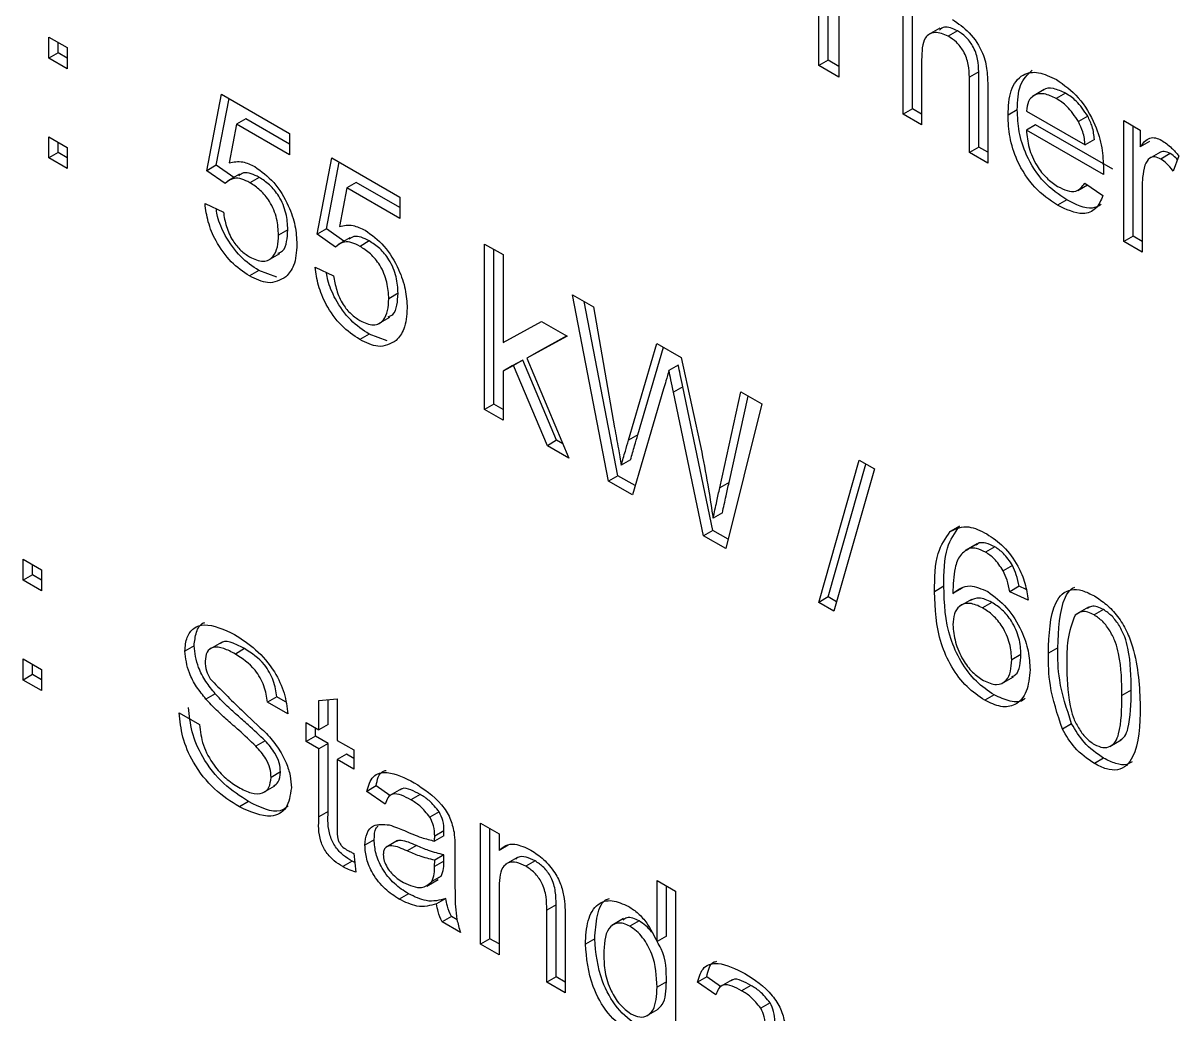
# Model space of a CAD drawing. Extents: x 150 to 4150, y 50 to 2920.
# Drawn here: x 3866.17 to 3901.32, y 2082.16 to 2112.3 of the extents above; entities that cross this region are included whole.
import ezdxf

# ---------------------------------------------------------------- set-up
doc = ezdxf.new("R2010")
doc.units = 0
doc.header["$LTSCALE"] = 10
doc.linetypes.add('SLD-KATı', pattern=[0])
doc.layers.get('0').update_dxf_attribs({"linetype": 'CONTINUOUS'})

msp = doc.modelspace()

# ---------------------------------------------------------------- linework, layer by layer
at = {"color": 7, "linetype": 'SLD-KATı'}
for p, q in [((3890.651, 2111.171), (3890.651, 2115.624)), ((3890.368, 2111.008), (3890.368, 2115.46)), ((3890.983, 2115.105), (3890.983, 2110.653)), ((3892.939, 2109.524), (3892.939, 2114.557)), ((3893.222, 2109.687), (3893.222, 2114.394)), ((3894.05, 2112.145), (3893.697, 2111.941)), ((3894.589, 2112.06), (3894.306, 2111.897)), ((3866.955, 2111.871), (3867.514, 2111.549)), ((3866.955, 2111.226), (3866.955, 2111.871)), ((3867.238, 2111.389), (3867.238, 2111.708)), ((3867.238, 2111.389), (3866.955, 2111.226)), ((3867.514, 2111.23), (3867.238, 2111.389)), ((3867.514, 2111.549), (3867.514, 2110.904)), ((3867.514, 2110.904), (3866.955, 2111.226)), ((3890.651, 2111.171), (3890.368, 2111.008)), ((3890.983, 2110.653), (3890.368, 2111.008)), ((3890.983, 2110.98), (3890.651, 2111.171)), ((3893.498, 2111.175), (3893.498, 2109.201)), ((3895.233, 2110.812), (3894.95, 2110.648)), ((3894.95, 2108.363), (3894.95, 2110.648)), ((3895.233, 2108.526), (3895.233, 2110.812)), ((3895.509, 2110.359), (3895.509, 2108.04)), ((3871.761, 2107.807), (3872.208, 2110.13)), ((3872.043, 2107.97), (3872.434, 2109.999)), ((3872.208, 2110.13), (3874.275, 2108.936)), ((3897.227, 2110.272), (3896.873, 2110.068)), ((3897.876, 2110.162), (3897.593, 2109.999)), ((3893.222, 2109.687), (3892.939, 2109.524)), ((3893.498, 2109.528), (3893.222, 2109.687)), ((3896.407, 2109.656), (3896.124, 2109.493)), ((3896.683, 2109.621), (3898.471, 2108.589)), ((3872.947, 2109.384), (3872.664, 2109.221)), ((3874.275, 2108.617), (3872.947, 2109.384)), ((3893.498, 2109.201), (3892.939, 2109.524)), ((3898.548, 2109.465), (3898.266, 2109.302)), ((3899.644, 2109.331), (3900.147, 2109.041)), ((3899.644, 2105.653), (3899.644, 2109.331)), ((3872.664, 2109.221), (3872.442, 2108.045)), ((3874.275, 2108.291), (3872.664, 2109.221)), ((3874.275, 2108.936), (3874.275, 2108.291)), ((3896.965, 2109.204), (3896.683, 2109.04)), ((3899.027, 2107.687), (3896.683, 2109.04)), ((3899.31, 2107.85), (3896.965, 2109.204)), ((3899.927, 2105.816), (3899.927, 2109.168)), ((3900.147, 2109.041), (3900.147, 2108.528)), ((3866.955, 2108.839), (3867.514, 2108.516)), ((3866.955, 2108.193), (3866.955, 2108.839)), ((3867.238, 2108.357), (3867.238, 2108.675)), ((3898.754, 2108.752), (3898.471, 2108.589)), ((3900.43, 2108.691), (3900.147, 2108.528)), ((3867.238, 2108.357), (3866.955, 2108.193)), ((3867.514, 2107.871), (3866.955, 2108.193)), ((3867.514, 2108.197), (3867.238, 2108.357)), ((3867.514, 2108.516), (3867.514, 2107.871)), ((3875.113, 2105.871), (3875.56, 2108.194)), ((3875.56, 2108.194), (3877.628, 2107.001)), ((3895.233, 2108.526), (3894.95, 2108.363)), ((3895.509, 2108.04), (3894.95, 2108.363)), ((3895.509, 2108.367), (3895.233, 2108.526)), ((3900.76, 2108.374), (3900.407, 2108.17)), ((3901.059, 2108.325), (3900.776, 2108.162)), ((3901.321, 2108.255), (3901.146, 2107.797)), ((3872.043, 2107.97), (3871.761, 2107.807)), ((3872.576, 2107.601), (3872.043, 2107.97)), ((3875.396, 2106.034), (3875.787, 2108.064)), ((3872.319, 2107.42), (3871.761, 2107.807)), ((3872.751, 2107.701), (3872.397, 2107.497)), ((3873.348, 2107.604), (3873.065, 2107.441)), ((3876.017, 2107.285), (3875.795, 2106.11)), ((3876.3, 2107.449), (3876.017, 2107.285)), ((3877.628, 2106.355), (3876.017, 2107.285)), ((3877.628, 2106.682), (3876.3, 2107.449)), ((3898.243, 2107.202), (3898.544, 2107.376)), ((3898.465, 2107.431), (3899.012, 2107.05)), ((3900.203, 2107.284), (3900.203, 2105.33)), ((3871.705, 2106.806), (3872.263, 2106.548)), ((3877.628, 2107.001), (3877.628, 2106.355)), ((3897.908, 2106.917), (3897.626, 2106.754)), ((3874.223, 2106.012), (3873.94, 2105.849)), ((3875.396, 2106.034), (3875.113, 2105.871)), ((3875.672, 2105.484), (3875.113, 2105.871)), ((3875.929, 2105.665), (3875.396, 2106.034)), ((3876.104, 2105.766), (3875.75, 2105.562)), ((3899.927, 2105.816), (3899.644, 2105.653)), ((3900.203, 2105.657), (3899.927, 2105.816)), ((3876.701, 2105.669), (3876.418, 2105.505)), ((3880.208, 2105.576), (3880.767, 2105.253)), ((3880.208, 2100.543), (3880.208, 2105.576)), ((3880.491, 2100.706), (3880.491, 2105.412)), ((3900.203, 2105.33), (3899.644, 2105.653)), ((3873.623, 2105.08), (3873.976, 2105.284)), ((3880.767, 2105.253), (3880.767, 2102.583)), ((3873.342, 2104.768), (3873.059, 2104.605)), ((3873.89, 2104.565), (3873.342, 2104.768)), ((3875.057, 2104.871), (3875.616, 2104.613)), ((3877.575, 2104.077), (3877.293, 2103.913)), ((3882.88, 2104.033), (3883.515, 2103.666)), ((3883.978, 2098.366), (3882.88, 2104.033)), ((3884.261, 2098.529), (3883.235, 2103.828)), ((3883.515, 2103.666), (3884.162, 2099.983)), ((3876.975, 2103.144), (3877.329, 2103.348)), ((3880.767, 2102.583), (3881.935, 2103.224)), ((3881.935, 2103.224), (3882.713, 2102.775)), ((3876.694, 2102.833), (3876.412, 2102.67)), ((3877.243, 2102.629), (3876.694, 2102.833)), ((3882.713, 2102.775), (3881.49, 2102.105)), ((3882.705, 2102.779), (3881.772, 2102.269)), ((3881.772, 2102.269), (3881.49, 2102.105)), ((3884.586, 2099.613), (3885.447, 2102.551)), ((3884.869, 2099.777), (3885.648, 2102.435)), ((3885.447, 2102.551), (3886.186, 2102.125)), ((3881.087, 2101.885), (3880.767, 2101.709)), ((3881.05, 2101.872), (3880.767, 2101.709)), ((3881.37, 2102.048), (3881.05, 2101.872)), ((3881.37, 2102.048), (3881.087, 2101.885)), ((3882.116, 2099.441), (3881.087, 2101.885)), ((3882.398, 2099.605), (3881.37, 2102.048)), ((3881.49, 2102.105), (3882.769, 2099.064)), ((3886.097, 2101.895), (3885.814, 2101.731)), ((3886.186, 2102.125), (3886.809, 2099.244)), ((3880.767, 2101.709), (3880.767, 2100.22)), ((3885.649, 2101.167), (3884.705, 2097.946)), ((3886.234, 2101.237), (3885.951, 2101.073)), ((3887.145, 2096.865), (3886.234, 2101.237)), ((3886.862, 2096.701), (3885.951, 2101.073)), ((3887.358, 2098.157), (3888.001, 2101.077)), ((3887.641, 2098.321), (3888.22, 2100.95)), ((3888.001, 2101.077), (3888.636, 2100.71)), ((3880.491, 2100.706), (3880.208, 2100.543)), ((3880.767, 2100.22), (3880.208, 2100.543)), ((3880.767, 2100.547), (3880.491, 2100.706)), ((3888.636, 2100.71), (3887.538, 2096.311)), ((3884.869, 2099.777), (3884.586, 2099.613)), ((3882.398, 2099.605), (3882.116, 2099.441)), ((3882.769, 2099.064), (3882.116, 2099.441)), ((3882.587, 2099.496), (3882.398, 2099.605)), ((3884.644, 2099.012), (3884.361, 2098.849)), ((3890.368, 2094.677), (3891.598, 2099.001)), ((3890.651, 2094.84), (3891.801, 2098.883)), ((3892.06, 2098.734), (3890.83, 2094.41)), ((3891.598, 2099.001), (3892.06, 2098.734)), ((3884.261, 2098.529), (3883.978, 2098.366)), ((3884.705, 2097.946), (3883.978, 2098.366)), ((3884.787, 2098.226), (3884.261, 2098.529)), ((3887.641, 2098.321), (3887.358, 2098.157)), ((3887.438, 2097.399), (3887.155, 2097.236)), ((3894.647, 2096.995), (3894.364, 2096.832)), ((3887.145, 2096.865), (3886.862, 2096.701)), ((3887.538, 2096.311), (3886.862, 2096.701)), ((3887.609, 2096.597), (3887.145, 2096.865)), ((3895.174, 2096.459), (3894.821, 2096.255)), ((3895.251, 2096.488), (3894.968, 2096.325)), ((3895.251, 2096.488), (3895.154, 2096.415)), ((3895.727, 2096.363), (3895.444, 2096.2)), ((3866.173, 2095.992), (3866.731, 2095.67)), ((3866.173, 2095.347), (3866.173, 2095.992)), ((3866.455, 2095.51), (3866.455, 2095.829)), ((3866.731, 2095.67), (3866.731, 2095.024)), ((3896.261, 2095.796), (3895.978, 2095.633)), ((3866.455, 2095.51), (3866.173, 2095.347)), ((3866.731, 2095.024), (3866.173, 2095.347)), ((3866.731, 2095.351), (3866.455, 2095.51)), ((3890.651, 2094.84), (3890.368, 2094.677)), ((3890.91, 2094.691), (3890.651, 2094.84)), ((3894.172, 2095.164), (3893.889, 2095.001)), ((3894.73, 2095.113), (3894.447, 2094.95)), ((3896.463, 2095.164), (3896.18, 2095)), ((3896.739, 2094.742), (3896.18, 2095)), ((3896.675, 2095.065), (3896.463, 2095.164)), ((3890.83, 2094.41), (3890.368, 2094.677)), ((3895.009, 2094.767), (3894.656, 2094.563)), ((3895.635, 2094.673), (3895.352, 2094.51)), ((3898.568, 2094.532), (3898.215, 2094.328)), ((3899.027, 2094.458), (3898.744, 2094.294)), ((3872.205, 2093.455), (3871.851, 2093.251)), ((3871.373, 2093.358), (3871.09, 2093.195)), ((3872.91, 2093.268), (3872.628, 2093.105)), ((3896.518, 2093.091), (3896.236, 2092.927)), ((3897.636, 2093.29), (3897.353, 2093.127)), ((3866.173, 2092.959), (3866.731, 2092.637)), ((3866.173, 2092.314), (3866.173, 2092.959)), ((3866.455, 2092.477), (3866.455, 2092.796)), ((3866.455, 2092.477), (3866.173, 2092.314)), ((3866.731, 2092.318), (3866.455, 2092.477)), ((3866.731, 2092.637), (3866.731, 2091.992)), ((3895.934, 2092.209), (3896.287, 2092.413)), ((3866.731, 2091.992), (3866.173, 2092.314)), ((3872.016, 2091.899), (3871.733, 2091.735)), ((3873.887, 2091.801), (3873.605, 2091.637)), ((3874.156, 2091.646), (3873.887, 2091.801)), ((3875.169, 2091.694), (3875.728, 2091.738)), ((3875.169, 2090.799), (3875.169, 2091.694)), ((3875.452, 2090.962), (3875.452, 2091.716)), ((3875.728, 2091.738), (3875.728, 2090.476)), ((3895.699, 2091.861), (3895.417, 2091.698)), ((3899.871, 2092.002), (3899.588, 2091.839)), ((3870.922, 2091.314), (3871.537, 2090.96)), ((3874.219, 2091.282), (3873.605, 2091.637)), ((3874.778, 2091.024), (3875.169, 2090.799)), ((3874.778, 2090.444), (3874.778, 2091.024)), ((3875.452, 2090.962), (3875.169, 2090.799)), ((3898.06, 2090.984), (3897.777, 2090.821)), ((3875.061, 2090.607), (3874.778, 2090.444)), ((3875.061, 2090.607), (3875.061, 2090.861)), ((3875.452, 2090.381), (3875.061, 2090.607)), ((3873.535, 2090.465), (3873.252, 2090.301)), ((3875.169, 2090.218), (3874.778, 2090.444)), ((3875.452, 2090.381), (3875.169, 2090.218)), ((3875.452, 2088.317), (3875.452, 2090.381)), ((3875.728, 2090.476), (3876.231, 2090.186)), ((3899.217, 2090.293), (3899.57, 2090.497)), ((3875.169, 2088.154), (3875.169, 2090.218)), ((3876.011, 2090.059), (3875.728, 2089.895)), ((3876.231, 2089.932), (3876.011, 2090.059)), ((3876.231, 2090.186), (3876.231, 2089.605)), ((3899.033, 2089.937), (3898.75, 2089.774)), ((3875.728, 2089.895), (3875.728, 2087.808)), ((3876.231, 2089.605), (3875.728, 2089.895)), ((3873.999, 2089.517), (3873.716, 2089.354)), ((3873.477, 2088.889), (3873.831, 2089.093)), ((3876.905, 2089.091), (3876.622, 2088.927)), ((3877.181, 2088.54), (3876.622, 2088.927)), ((3877.325, 2088.8), (3876.905, 2089.091)), ((3877.678, 2089.004), (3877.324, 2088.8)), ((3873.031, 2088.617), (3872.748, 2088.454)), ((3878.248, 2088.832), (3877.965, 2088.668)), ((3875.452, 2088.317), (3875.169, 2088.154)), ((3878.828, 2088.302), (3878.545, 2088.139)), ((3880.087, 2087.96), (3880.645, 2087.637)), ((3880.087, 2084.282), (3880.087, 2087.96)), ((3880.369, 2084.445), (3880.369, 2087.797)), ((3876.849, 2087.452), (3876.566, 2087.289)), ((3878.97, 2087.576), (3878.687, 2087.413)), ((3878.972, 2087.725), (3878.69, 2087.561)), ((3880.645, 2087.637), (3880.645, 2087.124)), ((3877.554, 2087.428), (3877.2, 2087.224)), ((3878.132, 2087.279), (3877.849, 2087.115)), ((3879.304, 2087.118), (3879.304, 2086.33)), ((3880.928, 2087.287), (3880.645, 2087.124)), ((3876.176, 2086.801), (3875.893, 2086.638)), ((3876.258, 2086.76), (3876.176, 2086.801)), ((3876.231, 2087.04), (3876.287, 2086.466)), ((3878.687, 2086.644), (3878.69, 2086.831)), ((3878.97, 2086.808), (3878.687, 2086.644)), ((3878.972, 2086.994), (3878.69, 2086.831)), ((3878.97, 2086.808), (3878.972, 2086.994)), ((3881.183, 2086.906), (3880.829, 2086.702)), ((3881.743, 2086.814), (3881.46, 2086.651)), ((3878.445, 2086.045), (3878.799, 2086.249)), ((3878.887, 2086.345), (3878.604, 2086.182)), ((3878.743, 2086.265), (3878.887, 2086.345)), ((3885.451, 2086.218), (3886.01, 2085.896)), ((3885.451, 2084.359), (3885.451, 2086.218)), ((3885.734, 2084.522), (3885.734, 2086.055)), ((3877.891, 2085.811), (3877.609, 2085.648)), ((3880.645, 2085.931), (3880.645, 2083.959)), ((3886.01, 2085.896), (3886.01, 2080.862)), ((3879.028, 2085.671), (3878.745, 2085.508)), ((3882.381, 2085.48), (3882.098, 2085.316)), ((3882.381, 2083.284), (3882.381, 2085.48)), ((3879.196, 2085.123), (3878.913, 2084.959)), ((3879.37, 2085.022), (3879.196, 2085.123)), ((3882.098, 2083.121), (3882.098, 2085.316)), ((3882.657, 2085.048), (3882.657, 2082.798)), ((3884.435, 2085.056), (3884.081, 2084.851)), ((3884.91, 2084.986), (3884.627, 2084.823)), ((3879.472, 2084.637), (3878.913, 2084.959)), ((3880.369, 2084.445), (3880.087, 2084.282)), ((3880.645, 2083.959), (3880.087, 2084.282)), ((3880.645, 2084.286), (3880.369, 2084.445)), ((3883.554, 2084.442), (3883.272, 2084.279)), ((3885.734, 2084.522), (3885.451, 2084.359)), ((3882.381, 2083.284), (3882.098, 2083.121)), ((3882.657, 2083.124), (3882.381, 2083.284)), ((3886.963, 2083.284), (3886.68, 2083.121)), ((3887.383, 2082.993), (3886.963, 2083.284)), ((3882.657, 2082.798), (3882.098, 2083.121)), ((3885.734, 2083.137), (3885.451, 2082.974)), ((3887.239, 2082.734), (3886.68, 2083.121)), ((3887.736, 2083.197), (3887.382, 2082.993)), ((3888.306, 2083.025), (3888.023, 2082.862)), ((3885.135, 2082.098), (3885.488, 2082.302)), ((3888.887, 2082.495), (3888.604, 2082.332))]:
    msp.add_line(p, q, dxfattribs=at)
for points, knots in [([(3894.432, 2112.405), (3894.608, 2112.285), (3894.96, 2112.048), (3895.374, 2111.43), (3895.499, 2110.842), (3895.506, 2110.52), (3895.509, 2110.359)], [0, 0, 0, 0, 0.280318, 0.55834, 0.778554, 1, 1, 1, 1]), ([(3894.589, 2112.06), (3894.444, 2112.127), (3894.224, 2112.23), (3894.084, 2112.123), (3894.037, 2112.086)], [0, 0, 0, 0, 0.658171, 1, 1, 1, 1]), ([(3895.233, 2110.812), (3895.229, 2110.937), (3895.221, 2111.186), (3895.085, 2111.587), (3894.84, 2111.896), (3894.673, 2112.005), (3894.589, 2112.06)], [0, 0, 0, 0, 0.281222, 0.559777, 0.779378, 1, 1, 1, 1]), ([(3894.306, 2111.897), (3894.167, 2111.954), (3893.891, 2112.067), (3893.513, 2111.849), (3893.503, 2111.431), (3893.498, 2111.175)], [0, 0, 0, 0, 0.280205, 0.55932, 1, 1, 1, 1]), ([(3894.95, 2110.648), (3894.946, 2110.774), (3894.938, 2111.023), (3894.802, 2111.424), (3894.557, 2111.733), (3894.39, 2111.842), (3894.306, 2111.897)], [0, 0, 0, 0, 0.281222, 0.559777, 0.779378, 1, 1, 1, 1]), ([(3896.124, 2109.493), (3896.138, 2109.758), (3896.165, 2110.286), (3896.518, 2110.754), (3897.04, 2110.845), (3897.41, 2110.667), (3897.596, 2110.578)], [0, 0, 0, 0, 0.280748, 0.559775, 0.779666, 1, 1, 1, 1]), ([(3896.407, 2109.656), (3896.417, 2109.928), (3896.436, 2110.459), (3896.718, 2110.728), (3896.856, 2110.86)], [0, 0, 0, 0, 0.511608, 1, 1, 1, 1]), ([(3897.876, 2110.162), (3897.754, 2110.218), (3897.51, 2110.331), (3897.266, 2110.331), (3897.194, 2110.252), (3897.193, 2110.25)], [0, 0, 0, 0, 0.49506, 0.988967, 1, 1, 1, 1]), ([(3897.596, 2110.578), (3897.827, 2110.414), (3898.289, 2110.085), (3898.781, 2109.262), (3899.002, 2108.493), (3899.02, 2108.065), (3899.03, 2107.851)], [0, 0, 0, 0, 0.279366, 0.558398, 0.778885, 1, 1, 1, 1]), ([(3897.593, 2109.999), (3897.469, 2110.059), (3897.219, 2110.179), (3896.919, 2110.128), (3896.728, 2109.932), (3896.698, 2109.725), (3896.683, 2109.621)], [0, 0, 0, 0, 0.28019, 0.559728, 0.779642, 1, 1, 1, 1]), ([(3898.266, 2109.302), (3898.155, 2109.468), (3897.956, 2109.764), (3897.704, 2109.927), (3897.593, 2109.999)], [0, 0, 0, 0, 0.558512, 1, 1, 1, 1]), ([(3898.548, 2109.465), (3898.437, 2109.631), (3898.238, 2109.928), (3897.987, 2110.09), (3897.876, 2110.162)], [0, 0, 0, 0, 0.558512, 1, 1, 1, 1]), ([(3897.908, 2106.917), (3897.673, 2107.078), (3897.203, 2107.398), (3896.677, 2108.215), (3896.436, 2109.003), (3896.416, 2109.438), (3896.407, 2109.656)], [0, 0, 0, 0, 0.2799521, 0.5586609, 0.7789943, 1, 1, 1, 1]), ([(3897.626, 2106.754), (3897.39, 2106.914), (3896.92, 2107.235), (3896.394, 2108.052), (3896.153, 2108.839), (3896.133, 2109.275), (3896.124, 2109.493)], [0, 0, 0, 0, 0.2799521, 0.5586609, 0.7789943, 1, 1, 1, 1]), ([(3898.471, 2108.589), (3898.456, 2108.72), (3898.43, 2108.954), (3898.316, 2109.196), (3898.266, 2109.302)], [0, 0, 0, 0, 0.560674, 1, 1, 1, 1]), ([(3898.754, 2108.752), (3898.739, 2108.883), (3898.713, 2109.117), (3898.599, 2109.359), (3898.548, 2109.465)], [0, 0, 0, 0, 0.560674, 1, 1, 1, 1]), ([(3896.683, 2109.04), (3896.7, 2108.864), (3896.734, 2108.511), (3896.968, 2107.978), (3897.293, 2107.56), (3897.52, 2107.406), (3897.634, 2107.33)], [0, 0, 0, 0, 0.280633, 0.559687, 0.779661, 1, 1, 1, 1]), ([(3900.147, 2108.528), (3900.231, 2108.643), (3900.347, 2108.805), (3900.607, 2108.82), (3900.734, 2108.76), (3900.798, 2108.73)], [0, 0, 0, 0, 0.559599, 0.779772, 1, 1, 1, 1]), ([(3900.798, 2108.73), (3900.901, 2108.659), (3901.085, 2108.532), (3901.248, 2108.34), (3901.321, 2108.255)], [0, 0, 0, 0, 0.559546, 1, 1, 1, 1]), ([(3900.776, 2108.162), (3900.712, 2108.189), (3900.585, 2108.245), (3900.394, 2108.194), (3900.329, 2108.056), (3900.289, 2107.972)], [0, 0, 0, 0, 0.280305, 0.560911, 1, 1, 1, 1]), ([(3901.059, 2108.325), (3900.994, 2108.354), (3900.868, 2108.411), (3900.773, 2108.371), (3900.726, 2108.352)], [0, 0, 0, 0, 0.512887, 1, 1, 1, 1]), ([(3901.277, 2108.14), (3901.262, 2108.158), (3901.196, 2108.239), (3901.118, 2108.287), (3901.059, 2108.325)], [0, 0, 0, 0, 0.225638, 1, 1, 1, 1]), ([(3872.442, 2108.045), (3872.575, 2108.074), (3872.811, 2108.124), (3873.095, 2107.991), (3873.219, 2107.932)], [0, 0, 0, 0, 0.559939, 1, 1, 1, 1]), ([(3873.219, 2107.932), (3873.419, 2107.787), (3873.818, 2107.497), (3874.24, 2106.793), (3874.468, 2106.125), (3874.488, 2105.751), (3874.499, 2105.565)], [0, 0, 0, 0, 0.2791704, 0.5587975, 0.7791691, 1, 1, 1, 1]), ([(3899.03, 2107.851), (3899.029, 2107.82), (3899.029, 2107.766), (3899.027, 2107.711), (3899.027, 2107.687)], [0, 0, 0, 0, 0.559999, 1, 1, 1, 1]), ([(3900.289, 2107.972), (3900.261, 2107.852), (3900.21, 2107.639), (3900.205, 2107.393), (3900.203, 2107.284)], [0, 0, 0, 0, 0.559888, 1, 1, 1, 1]), ([(3901.146, 2107.797), (3901.082, 2107.88), (3900.968, 2108.03), (3900.835, 2108.121), (3900.776, 2108.162)], [0, 0, 0, 0, 0.560116, 1, 1, 1, 1]), ([(3873.065, 2107.441), (3872.983, 2107.484), (3872.818, 2107.569), (3872.539, 2107.598), (3872.403, 2107.487), (3872.319, 2107.42)], [0, 0, 0, 0, 0.280925, 0.561161, 1, 1, 1, 1]), ([(3873.348, 2107.604), (3873.266, 2107.646), (3873.102, 2107.73), (3872.876, 2107.763), (3872.776, 2107.689), (3872.73, 2107.655)], [0, 0, 0, 0, 0.353598, 0.706329, 1, 1, 1, 1]), ([(3874.223, 2106.012), (3874.214, 2106.175), (3874.196, 2106.5), (3873.99, 2107.014), (3873.67, 2107.396), (3873.455, 2107.535), (3873.348, 2107.604)], [0, 0, 0, 0, 0.2806528, 0.559595, 0.7792903, 1, 1, 1, 1]), ([(3873.94, 2105.849), (3873.931, 2106.012), (3873.913, 2106.337), (3873.707, 2106.851), (3873.387, 2107.233), (3873.173, 2107.371), (3873.065, 2107.441)], [0, 0, 0, 0, 0.2806528, 0.559595, 0.7792903, 1, 1, 1, 1]), ([(3897.634, 2107.33), (3897.731, 2107.28), (3897.923, 2107.182), (3898.252, 2107.151), (3898.384, 2107.325), (3898.465, 2107.431)], [0, 0, 0, 0, 0.281282, 0.561906, 1, 1, 1, 1]), ([(3873.059, 2104.605), (3872.868, 2104.733), (3872.487, 2104.989), (3872.041, 2105.616), (3871.776, 2106.253), (3871.728, 2106.622), (3871.705, 2106.806)], [0, 0, 0, 0, 0.28007, 0.559249, 0.779432, 1, 1, 1, 1]), ([(3899.012, 2107.05), (3898.949, 2106.903), (3898.824, 2106.61), (3898.336, 2106.422), (3897.895, 2106.628), (3897.626, 2106.754)], [0, 0, 0, 0, 0.280613, 0.560833, 1, 1, 1, 1]), ([(3898.958, 2106.776), (3898.87, 2106.728), (3898.589, 2106.574), (3898.186, 2106.777), (3897.908, 2106.917)], [0, 0, 0, 0, 0.312068, 1, 1, 1, 1]), ([(3873.342, 2104.768), (3873.151, 2104.897), (3872.769, 2105.153), (3872.328, 2105.779), (3872.098, 2106.298), (3872.06, 2106.554), (3872.049, 2106.625)], [0, 0, 0, 0, 0.324154, 0.647277, 0.902119, 1, 1, 1, 1]), ([(3872.263, 2106.548), (3872.287, 2106.404), (3872.333, 2106.115), (3872.521, 2105.689), (3872.789, 2105.363), (3872.971, 2105.244), (3873.062, 2105.184)], [0, 0, 0, 0, 0.2807138, 0.5599263, 0.7796221, 1, 1, 1, 1]), ([(3875.795, 2106.11), (3875.927, 2106.138), (3876.164, 2106.189), (3876.447, 2106.056), (3876.572, 2105.997)], [0, 0, 0, 0, 0.5599388, 1, 1, 1, 1]), ([(3873.062, 2105.184), (3873.205, 2105.118), (3873.491, 2104.988), (3873.786, 2105.159), (3873.922, 2105.474), (3873.934, 2105.724), (3873.94, 2105.849)], [0, 0, 0, 0, 0.279539, 0.558252, 0.778884, 1, 1, 1, 1]), ([(3873.921, 2105.298), (3873.972, 2105.317), (3874.109, 2105.366), (3874.201, 2105.644), (3874.215, 2105.889), (3874.223, 2106.012)], [0, 0, 0, 0, 0.223946, 0.611549, 1, 1, 1, 1]), ([(3876.701, 2105.669), (3876.619, 2105.711), (3876.455, 2105.795), (3876.228, 2105.828), (3876.129, 2105.753), (3876.083, 2105.719)], [0, 0, 0, 0, 0.3535981, 0.7063287, 1, 1, 1, 1]), ([(3876.572, 2105.997), (3876.772, 2105.852), (3877.171, 2105.561), (3877.593, 2104.857), (3877.821, 2104.189), (3877.841, 2103.816), (3877.851, 2103.629)], [0, 0, 0, 0, 0.2791704, 0.5587975, 0.7791691, 1, 1, 1, 1]), ([(3874.499, 2105.565), (3874.483, 2105.334), (3874.456, 2104.923), (3874.254, 2104.683), (3874.165, 2104.577)], [0, 0, 0, 0, 0.559726, 1, 1, 1, 1]), ([(3876.418, 2105.505), (3876.335, 2105.548), (3876.171, 2105.633), (3875.892, 2105.662), (3875.755, 2105.552), (3875.672, 2105.484)], [0, 0, 0, 0, 0.280925, 0.561161, 1, 1, 1, 1]), ([(3877.293, 2103.913), (3877.284, 2104.076), (3877.266, 2104.402), (3877.06, 2104.915), (3876.74, 2105.297), (3876.525, 2105.436), (3876.418, 2105.505)], [0, 0, 0, 0, 0.280653, 0.559595, 0.77929, 1, 1, 1, 1]), ([(3877.575, 2104.077), (3877.567, 2104.24), (3877.549, 2104.565), (3877.342, 2105.079), (3877.023, 2105.46), (3876.808, 2105.599), (3876.701, 2105.669)], [0, 0, 0, 0, 0.280653, 0.559595, 0.77929, 1, 1, 1, 1]), ([(3876.412, 2102.67), (3876.221, 2102.798), (3875.84, 2103.054), (3875.393, 2103.681), (3875.129, 2104.318), (3875.081, 2104.687), (3875.057, 2104.871)], [0, 0, 0, 0, 0.28007, 0.559249, 0.779432, 1, 1, 1, 1]), ([(3876.694, 2102.833), (3876.503, 2102.961), (3876.122, 2103.217), (3875.681, 2103.843), (3875.451, 2104.363), (3875.413, 2104.619), (3875.402, 2104.69)], [0, 0, 0, 0, 0.324154, 0.647277, 0.902119, 1, 1, 1, 1]), ([(3874.165, 2104.577), (3873.992, 2104.478), (3873.682, 2104.301), (3873.25, 2104.512), (3873.059, 2104.605)], [0, 0, 0, 0, 0.558485, 1, 1, 1, 1]), ([(3875.616, 2104.613), (3875.639, 2104.468), (3875.686, 2104.18), (3875.873, 2103.753), (3876.142, 2103.428), (3876.324, 2103.308), (3876.415, 2103.248)], [0, 0, 0, 0, 0.280714, 0.559926, 0.779622, 1, 1, 1, 1]), ([(3877.274, 2103.363), (3877.324, 2103.381), (3877.461, 2103.431), (3877.554, 2103.708), (3877.568, 2103.954), (3877.575, 2104.077)], [0, 0, 0, 0, 0.223946, 0.611549, 1, 1, 1, 1]), ([(3876.415, 2103.248), (3876.558, 2103.183), (3876.844, 2103.052), (3877.139, 2103.224), (3877.275, 2103.538), (3877.287, 2103.788), (3877.293, 2103.913)], [0, 0, 0, 0, 0.279539, 0.558252, 0.778884, 1, 1, 1, 1]), ([(3877.851, 2103.629), (3877.836, 2103.399), (3877.809, 2102.988), (3877.607, 2102.748), (3877.518, 2102.642)], [0, 0, 0, 0, 0.559726, 1, 1, 1, 1]), ([(3877.518, 2102.642), (3877.345, 2102.543), (3877.034, 2102.366), (3876.602, 2102.577), (3876.412, 2102.67)], [0, 0, 0, 0, 0.558485, 1, 1, 1, 1]), ([(3886.234, 2101.237), (3886.208, 2101.36), (3886.162, 2101.579), (3886.117, 2101.798), (3886.097, 2101.895)], [0, 0, 0, 0, 0.560007, 1, 1, 1, 1]), ([(3885.814, 2101.731), (3885.783, 2101.626), (3885.728, 2101.438), (3885.673, 2101.25), (3885.649, 2101.167)], [0, 0, 0, 0, 0.5599987, 1, 1, 1, 1]), ([(3885.951, 2101.073), (3885.925, 2101.196), (3885.879, 2101.416), (3885.834, 2101.635), (3885.814, 2101.731)], [0, 0, 0, 0, 0.560007, 1, 1, 1, 1]), ([(3884.162, 2099.983), (3884.2, 2099.771), (3884.266, 2099.393), (3884.332, 2099.015), (3884.361, 2098.849)], [0, 0, 0, 0, 0.56, 1, 1, 1, 1]), ([(3884.644, 2099.012), (3884.686, 2099.155), (3884.761, 2099.409), (3884.836, 2099.664), (3884.869, 2099.777)], [0, 0, 0, 0, 0.5600009, 1, 1, 1, 1]), ([(3884.361, 2098.849), (3884.403, 2098.991), (3884.478, 2099.246), (3884.553, 2099.501), (3884.586, 2099.613)], [0, 0, 0, 0, 0.5600009, 1, 1, 1, 1]), ([(3886.809, 2099.244), (3886.881, 2098.866), (3887.01, 2098.193), (3887.111, 2097.528), (3887.155, 2097.236)], [0, 0, 0, 0, 0.5599975, 1, 1, 1, 1]), ([(3887.155, 2097.236), (3887.193, 2097.407), (3887.261, 2097.714), (3887.328, 2098.022), (3887.358, 2098.157)], [0, 0, 0, 0, 0.559999, 1, 1, 1, 1]), ([(3887.438, 2097.399), (3887.476, 2097.571), (3887.544, 2097.878), (3887.611, 2098.185), (3887.641, 2098.321)], [0, 0, 0, 0, 0.559999, 1, 1, 1, 1]), ([(3894.172, 2095.164), (3894.177, 2095.582), (3894.188, 2096.326), (3894.507, 2096.791), (3894.647, 2096.995)], [0, 0, 0, 0, 0.561396, 1, 1, 1, 1]), ([(3894.364, 2096.832), (3894.543, 2096.916), (3894.863, 2097.066), (3895.291, 2096.853), (3895.48, 2096.759)], [0, 0, 0, 0, 0.55838, 1, 1, 1, 1]), ([(3893.889, 2095.001), (3893.894, 2095.419), (3893.905, 2096.163), (3894.224, 2096.628), (3894.364, 2096.832)], [0, 0, 0, 0, 0.561396, 1, 1, 1, 1]), ([(3895.48, 2096.759), (3895.655, 2096.642), (3896.004, 2096.408), (3896.418, 2095.837), (3896.662, 2095.253), (3896.713, 2094.913), (3896.739, 2094.742)], [0, 0, 0, 0, 0.280049, 0.559187, 0.779374, 1, 1, 1, 1]), ([(3894.968, 2096.325), (3894.862, 2096.264), (3894.649, 2096.142), (3894.467, 2095.652), (3894.455, 2095.216), (3894.447, 2094.95)], [0, 0, 0, 0, 0.279359, 0.559176, 1, 1, 1, 1]), ([(3895.444, 2096.2), (3895.35, 2096.246), (3895.182, 2096.328), (3895.033, 2096.326), (3894.968, 2096.325)], [0, 0, 0, 0, 0.559717, 1, 1, 1, 1]), ([(3895.727, 2096.363), (3895.633, 2096.409), (3895.465, 2096.492), (3895.316, 2096.489), (3895.251, 2096.488)], [0, 0, 0, 0, 0.559717, 1, 1, 1, 1]), ([(3896.261, 2095.796), (3896.173, 2095.93), (3896.016, 2096.17), (3895.815, 2096.304), (3895.727, 2096.363)], [0, 0, 0, 0, 0.559004, 1, 1, 1, 1]), ([(3895.978, 2095.633), (3895.89, 2095.767), (3895.734, 2096.007), (3895.532, 2096.141), (3895.444, 2096.2)], [0, 0, 0, 0, 0.559004, 1, 1, 1, 1]), ([(3896.18, 2095), (3896.157, 2095.118), (3896.117, 2095.328), (3896.02, 2095.54), (3895.978, 2095.633)], [0, 0, 0, 0, 0.560488, 1, 1, 1, 1]), ([(3896.463, 2095.164), (3896.44, 2095.281), (3896.399, 2095.491), (3896.303, 2095.703), (3896.261, 2095.796)], [0, 0, 0, 0, 0.560488, 1, 1, 1, 1]), ([(3894.447, 2094.95), (3894.607, 2095.067), (3894.893, 2095.277), (3895.319, 2095.086), (3895.507, 2095.002)], [0, 0, 0, 0, 0.558625, 1, 1, 1, 1]), ([(3895.417, 2091.698), (3895.233, 2091.823), (3894.866, 2092.073), (3894.389, 2092.703), (3893.93, 2093.743), (3893.906, 2094.482), (3893.889, 2095.001)], [0, 0, 0, 0, 0.186919, 0.373549, 0.560232, 1, 1, 1, 1]), ([(3895.699, 2091.861), (3895.516, 2091.986), (3895.149, 2092.236), (3894.672, 2092.866), (3894.213, 2093.907), (3894.189, 2094.646), (3894.172, 2095.164)], [0, 0, 0, 0, 0.186919, 0.373549, 0.560232, 1, 1, 1, 1]), ([(3895.507, 2095.002), (3895.707, 2094.855), (3896.107, 2094.562), (3896.533, 2093.859), (3896.764, 2093.188), (3896.784, 2092.813), (3896.794, 2092.625)], [0, 0, 0, 0, 0.279141, 0.558815, 0.77917, 1, 1, 1, 1]), ([(3897.353, 2093.127), (3897.37, 2093.698), (3897.391, 2094.413), (3897.761, 2094.947), (3898.033, 2095.088), (3898.38, 2095.06), (3898.627, 2094.934), (3898.75, 2094.871)], [0, 0, 0, 0, 0.499149, 0.624522, 0.749597, 0.874674, 1, 1, 1, 1]), ([(3897.636, 2093.29), (3897.659, 2093.851), (3897.687, 2094.552), (3897.996, 2095.071), (3898.125, 2095.125), (3898.16, 2095.14)], [0, 0, 0, 0, 0.7431567, 0.9298187, 1, 1, 1, 1]), ([(3898.75, 2094.871), (3898.874, 2094.791), (3899.12, 2094.63), (3899.467, 2094.259), (3899.746, 2093.806), (3900.09, 2092.843), (3900.122, 2092.104), (3900.147, 2091.514)], [0, 0, 0, 0, 0.125373, 0.250644, 0.375698, 0.501113, 1, 1, 1, 1]), ([(3895.352, 2094.51), (3895.218, 2094.571), (3894.951, 2094.692), (3894.645, 2094.594), (3894.47, 2094.345), (3894.455, 2094.11), (3894.447, 2093.993)], [0, 0, 0, 0, 0.27974, 0.559339, 0.779412, 1, 1, 1, 1]), ([(3895.635, 2094.673), (3895.499, 2094.739), (3895.249, 2094.858), (3895.065, 2094.771), (3894.981, 2094.731)], [0, 0, 0, 0, 0.546044, 1, 1, 1, 1]), ([(3896.236, 2092.927), (3896.226, 2093.09), (3896.207, 2093.415), (3895.985, 2093.92), (3895.672, 2094.301), (3895.459, 2094.44), (3895.352, 2094.51)], [0, 0, 0, 0, 0.280456, 0.559364, 0.779311, 1, 1, 1, 1]), ([(3896.518, 2093.091), (3896.509, 2093.253), (3896.49, 2093.578), (3896.268, 2094.083), (3895.955, 2094.464), (3895.742, 2094.604), (3895.635, 2094.673)], [0, 0, 0, 0, 0.280456, 0.559364, 0.779311, 1, 1, 1, 1]), ([(3899.027, 2094.458), (3898.964, 2094.489), (3898.838, 2094.551), (3898.663, 2094.573), (3898.581, 2094.519), (3898.543, 2094.494)], [0, 0, 0, 0, 0.347359, 0.694447, 1, 1, 1, 1]), ([(3898.164, 2094.284), (3898.073, 2094.043), (3897.911, 2093.611), (3897.912, 2093.053), (3897.912, 2092.807)], [0, 0, 0, 0, 0.5580588, 1, 1, 1, 1]), ([(3898.744, 2094.294), (3898.681, 2094.326), (3898.554, 2094.389), (3898.342, 2094.408), (3898.231, 2094.331), (3898.164, 2094.284)], [0, 0, 0, 0, 0.280453, 0.560688, 1, 1, 1, 1]), ([(3899.588, 2091.839), (3899.584, 2092.254), (3899.579, 2092.772), (3899.404, 2093.46), (3899.238, 2093.8), (3899.012, 2094.111), (3898.833, 2094.233), (3898.744, 2094.294)], [0, 0, 0, 0, 0.5003519, 0.6255292, 0.7505162, 0.8752553, 1, 1, 1, 1]), ([(3899.871, 2092.002), (3899.867, 2092.417), (3899.862, 2092.936), (3899.687, 2093.624), (3899.52, 2093.964), (3899.294, 2094.274), (3899.116, 2094.396), (3899.027, 2094.458)], [0, 0, 0, 0, 0.5003519, 0.6255292, 0.7505162, 0.8752553, 1, 1, 1, 1]), ([(3871.09, 2093.195), (3871.105, 2093.341), (3871.134, 2093.635), (3871.351, 2093.916), (3871.823, 2094.063), (3872.282, 2093.85), (3872.603, 2093.7)], [0, 0, 0, 0, 0.187029, 0.374124, 0.56114, 1, 1, 1, 1]), ([(3871.373, 2093.358), (3871.389, 2093.501), (3871.421, 2093.788), (3871.56, 2094.025), (3871.683, 2094.06), (3871.699, 2094.065)], [0, 0, 0, 0, 0.4650489, 0.9302631, 1, 1, 1, 1]), ([(3894.447, 2093.993), (3894.464, 2093.82), (3894.497, 2093.473), (3894.721, 2092.949), (3895.037, 2092.531), (3895.262, 2092.379), (3895.374, 2092.304)], [0, 0, 0, 0, 0.280082, 0.55977, 0.779688, 1, 1, 1, 1]), ([(3872.91, 2093.268), (3872.794, 2093.329), (3872.561, 2093.449), (3872.287, 2093.515), (3872.196, 2093.435), (3872.178, 2093.42)], [0, 0, 0, 0, 0.44867, 0.894532, 1, 1, 1, 1]), ([(3872.603, 2093.7), (3872.819, 2093.559), (3873.25, 2093.279), (3873.808, 2092.641), (3874.149, 2091.909), (3874.196, 2091.491), (3874.219, 2091.282)], [0, 0, 0, 0, 0.280797, 0.560151, 0.779877, 1, 1, 1, 1]), ([(3871.733, 2091.735), (3871.636, 2091.856), (3871.44, 2092.097), (3871.16, 2092.613), (3871.116, 2092.974), (3871.09, 2093.195)], [0, 0, 0, 0, 0.281445, 0.562273, 1, 1, 1, 1]), ([(3872.016, 2091.899), (3871.918, 2092.019), (3871.723, 2092.26), (3871.442, 2092.776), (3871.399, 2093.138), (3871.373, 2093.358)], [0, 0, 0, 0, 0.281445, 0.562273, 1, 1, 1, 1]), ([(3872.628, 2093.105), (3872.509, 2093.168), (3872.272, 2093.295), (3871.958, 2093.336), (3871.743, 2093.187), (3871.717, 2092.987), (3871.705, 2092.886)], [0, 0, 0, 0, 0.28129, 0.56082, 0.78068, 1, 1, 1, 1]), ([(3873.605, 2091.637), (3873.581, 2091.801), (3873.534, 2092.128), (3873.183, 2092.743), (3872.838, 2092.967), (3872.628, 2093.105)], [0, 0, 0, 0, 0.281097, 0.560287, 1, 1, 1, 1]), ([(3873.887, 2091.801), (3873.864, 2091.965), (3873.817, 2092.291), (3873.466, 2092.906), (3873.121, 2093.131), (3872.91, 2093.268)], [0, 0, 0, 0, 0.281097, 0.560287, 1, 1, 1, 1]), ([(3896.236, 2092.424), (3896.278, 2092.438), (3896.405, 2092.479), (3896.497, 2092.736), (3896.511, 2092.972), (3896.518, 2093.091)], [0, 0, 0, 0, 0.199632, 0.599276, 1, 1, 1, 1]), ([(3897.777, 2090.821), (3897.628, 2091.272), (3897.362, 2092.082), (3897.356, 2092.807), (3897.353, 2093.127)], [0, 0, 0, 0, 0.557973, 1, 1, 1, 1]), ([(3898.06, 2090.984), (3897.911, 2091.436), (3897.645, 2092.245), (3897.639, 2092.97), (3897.636, 2093.29)], [0, 0, 0, 0, 0.557973, 1, 1, 1, 1]), ([(3871.705, 2092.886), (3871.712, 2092.788), (3871.726, 2092.613), (3871.82, 2092.431), (3871.861, 2092.351)], [0, 0, 0, 0, 0.559617, 1, 1, 1, 1]), ([(3895.374, 2092.304), (3895.511, 2092.242), (3895.786, 2092.12), (3896.078, 2092.269), (3896.218, 2092.565), (3896.23, 2092.807), (3896.236, 2092.927)], [0, 0, 0, 0, 0.279489, 0.558551, 0.778978, 1, 1, 1, 1]), ([(3897.912, 2092.807), (3897.917, 2092.393), (3897.922, 2091.876), (3898.092, 2091.19), (3898.261, 2090.852), (3898.483, 2090.54), (3898.661, 2090.416), (3898.75, 2090.355)], [0, 0, 0, 0, 0.500363, 0.625568, 0.750538, 0.875304, 1, 1, 1, 1]), ([(3896.794, 2092.625), (3896.773, 2092.393), (3896.729, 2091.928), (3896.392, 2091.533), (3895.918, 2091.461), (3895.584, 2091.619), (3895.417, 2091.698)], [0, 0, 0, 0, 0.28023, 0.559761, 0.779759, 1, 1, 1, 1]), ([(3871.861, 2092.351), (3872.176, 2092.031), (3872.741, 2091.457), (3873.319, 2090.923), (3873.575, 2090.687)], [0, 0, 0, 0, 0.558382, 1, 1, 1, 1]), ([(3873.252, 2090.301), (3873.08, 2090.465), (3872.796, 2090.733), (3872.394, 2091.082), (3872.056, 2091.389), (3871.841, 2091.62), (3871.733, 2091.735)], [0, 0, 0, 0, 0.339939, 0.560025, 0.780082, 1, 1, 1, 1]), ([(3873.535, 2090.465), (3873.362, 2090.628), (3873.079, 2090.897), (3872.677, 2091.246), (3872.339, 2091.553), (3872.124, 2091.783), (3872.016, 2091.899)], [0, 0, 0, 0, 0.339939, 0.560025, 0.780082, 1, 1, 1, 1]), ([(3896.642, 2091.763), (3896.633, 2091.752), (3896.534, 2091.63), (3896.189, 2091.64), (3895.863, 2091.788), (3895.699, 2091.861)], [0, 0, 0, 0, 0.049731, 0.524605, 1, 1, 1, 1]), ([(3898.75, 2090.355), (3898.839, 2090.314), (3899.017, 2090.234), (3899.24, 2090.287), (3899.408, 2090.431), (3899.579, 2090.919), (3899.584, 2091.43), (3899.588, 2091.839)], [0, 0, 0, 0, 0.124656, 0.24942, 0.374387, 0.49959, 1, 1, 1, 1]), ([(3899.532, 2090.482), (3899.585, 2090.519), (3899.697, 2090.598), (3899.858, 2091.089), (3899.865, 2091.596), (3899.871, 2092.002)], [0, 0, 0, 0, 0.150445, 0.320466, 1, 1, 1, 1]), ([(3872.748, 2088.454), (3872.494, 2088.615), (3871.987, 2088.938), (3871.35, 2089.727), (3870.991, 2090.587), (3870.945, 2091.072), (3870.922, 2091.314)], [0, 0, 0, 0, 0.280814, 0.559563, 0.77962, 1, 1, 1, 1]), ([(3873.031, 2088.617), (3872.777, 2088.779), (3872.27, 2089.101), (3871.633, 2089.89), (3871.273, 2090.751), (3871.228, 2091.235), (3871.205, 2091.478)], [0, 0, 0, 0, 0.280814, 0.559563, 0.77962, 1, 1, 1, 1]), ([(3900.147, 2091.514), (3900.13, 2090.944), (3900.109, 2090.231), (3899.74, 2089.696), (3899.467, 2089.556), (3899.12, 2089.585), (3898.874, 2089.711), (3898.75, 2089.774)], [0, 0, 0, 0, 0.499115, 0.624458, 0.749554, 0.874658, 1, 1, 1, 1]), ([(3871.537, 2090.96), (3871.562, 2090.753), (3871.611, 2090.343), (3871.934, 2089.738), (3872.33, 2089.307), (3872.59, 2089.136), (3872.721, 2089.05)], [0, 0, 0, 0, 0.280632, 0.558674, 0.779197, 1, 1, 1, 1]), ([(3899.033, 2089.937), (3898.823, 2090.079), (3898.449, 2090.332), (3898.178, 2090.785), (3898.06, 2090.984)], [0, 0, 0, 0, 0.559716, 1, 1, 1, 1]), ([(3873.575, 2090.687), (3873.69, 2090.552), (3873.921, 2090.285), (3874.171, 2089.831), (3874.31, 2089.396), (3874.324, 2089.154), (3874.331, 2089.033)], [0, 0, 0, 0, 0.2803713, 0.5599089, 0.7798589, 1, 1, 1, 1]), ([(3898.75, 2089.774), (3898.54, 2089.916), (3898.166, 2090.169), (3897.896, 2090.622), (3897.777, 2090.821)], [0, 0, 0, 0, 0.559716, 1, 1, 1, 1]), ([(3873.716, 2089.354), (3873.709, 2089.445), (3873.695, 2089.626), (3873.535, 2089.983), (3873.359, 2090.181), (3873.252, 2090.301)], [0, 0, 0, 0, 0.2800885, 0.5599705, 1, 1, 1, 1]), ([(3873.999, 2089.517), (3873.992, 2089.608), (3873.978, 2089.79), (3873.818, 2090.146), (3873.642, 2090.344), (3873.535, 2090.465)], [0, 0, 0, 0, 0.2800885, 0.5599705, 1, 1, 1, 1]), ([(3899.903, 2089.829), (3899.851, 2089.796), (3899.712, 2089.71), (3899.401, 2089.752), (3899.156, 2089.875), (3899.033, 2089.937)], [0, 0, 0, 0, 0.234383, 0.616829, 1, 1, 1, 1]), ([(3876.905, 2089.091), (3876.944, 2089.282), (3876.993, 2089.519), (3877.177, 2089.558), (3877.212, 2089.565)], [0, 0, 0, 0, 0.8052803, 1, 1, 1, 1]), ([(3872.721, 2089.05), (3872.852, 2088.984), (3873.113, 2088.852), (3873.45, 2088.843), (3873.672, 2089.025), (3873.701, 2089.244), (3873.716, 2089.354)], [0, 0, 0, 0, 0.2809172, 0.5608127, 0.7805018, 1, 1, 1, 1]), ([(3873.785, 2089.088), (3873.839, 2089.123), (3873.965, 2089.204), (3873.987, 2089.404), (3873.999, 2089.517)], [0, 0, 0, 0, 0.43085, 1, 1, 1, 1]), ([(3876.622, 2088.927), (3876.673, 2089.098), (3876.775, 2089.438), (3877.327, 2089.566), (3877.785, 2089.334), (3878.065, 2089.191)], [0, 0, 0, 0, 0.28043, 0.559303, 1, 1, 1, 1]), ([(3874.331, 2089.033), (3874.296, 2088.808), (3874.226, 2088.358), (3873.635, 2088.059), (3873.084, 2088.304), (3872.748, 2088.454)], [0, 0, 0, 0, 0.2799417, 0.5600797, 1, 1, 1, 1]), ([(3877.965, 2088.668), (3877.87, 2088.72), (3877.68, 2088.823), (3877.416, 2088.878), (3877.254, 2088.744), (3877.205, 2088.608), (3877.181, 2088.54)], [0, 0, 0, 0, 0.280855, 0.559751, 0.7795, 1, 1, 1, 1]), ([(3878.248, 2088.832), (3878.154, 2088.881), (3877.966, 2088.979), (3877.739, 2089.049), (3877.665, 2088.984), (3877.65, 2088.971)], [0, 0, 0, 0, 0.446809, 0.890502, 1, 1, 1, 1]), ([(3878.065, 2089.191), (3878.356, 2089.005), (3878.762, 2088.746), (3879.18, 2088.12), (3879.245, 2087.83), (3879.277, 2087.685)], [0, 0, 0, 0, 0.559253, 0.779195, 1, 1, 1, 1]), ([(3874.234, 2088.474), (3874.157, 2088.42), (3873.856, 2088.205), (3873.384, 2088.441), (3873.031, 2088.617)], [0, 0, 0, 0, 0.253396, 1, 1, 1, 1]), ([(3878.545, 2088.139), (3878.445, 2088.264), (3878.264, 2088.489), (3878.057, 2088.613), (3877.965, 2088.668)], [0, 0, 0, 0, 0.557871, 1, 1, 1, 1]), ([(3878.828, 2088.302), (3878.728, 2088.427), (3878.547, 2088.652), (3878.339, 2088.777), (3878.248, 2088.832)], [0, 0, 0, 0, 0.557871, 1, 1, 1, 1]), ([(3875.893, 2086.638), (3875.805, 2086.693), (3875.63, 2086.801), (3875.378, 2087.064), (3875.137, 2087.572), (3875.156, 2087.914), (3875.169, 2088.154)], [0, 0, 0, 0, 0.187433, 0.373821, 0.559462, 1, 1, 1, 1]), ([(3876.176, 2086.801), (3876.088, 2086.856), (3875.913, 2086.964), (3875.661, 2087.227), (3875.42, 2087.735), (3875.439, 2088.077), (3875.452, 2088.317)], [0, 0, 0, 0, 0.187433, 0.373821, 0.559462, 1, 1, 1, 1]), ([(3878.972, 2087.725), (3878.97, 2087.829), (3878.967, 2088.015), (3878.871, 2088.214), (3878.828, 2088.302)], [0, 0, 0, 0, 0.561903, 1, 1, 1, 1]), ([(3875.728, 2087.808), (3875.721, 2087.691), (3875.712, 2087.544), (3875.799, 2087.348), (3875.883, 2087.231), (3875.96, 2087.182), (3876.012, 2087.15)], [0, 0, 0, 0, 0.499596, 0.625239, 0.750354, 1, 1, 1, 1]), ([(3876.566, 2087.289), (3876.578, 2087.418), (3876.603, 2087.675), (3876.848, 2087.956), (3877.133, 2087.924), (3877.307, 2087.905)], [0, 0, 0, 0, 0.280458, 0.560983, 1, 1, 1, 1]), ([(3876.849, 2087.452), (3876.854, 2087.59), (3876.861, 2087.771), (3876.953, 2087.863), (3876.975, 2087.885)], [0, 0, 0, 0, 0.759315, 1, 1, 1, 1]), ([(3877.307, 2087.905), (3877.392, 2087.878), (3877.544, 2087.829), (3877.698, 2087.762), (3877.766, 2087.733)], [0, 0, 0, 0, 0.559918, 1, 1, 1, 1]), ([(3878.69, 2087.561), (3878.688, 2087.666), (3878.684, 2087.851), (3878.588, 2088.051), (3878.545, 2088.139)], [0, 0, 0, 0, 0.561903, 1, 1, 1, 1]), ([(3877.891, 2085.811), (3877.746, 2085.905), (3877.455, 2086.092), (3877.093, 2086.545), (3876.879, 2087.038), (3876.859, 2087.314), (3876.849, 2087.452)], [0, 0, 0, 0, 0.280815, 0.55969, 0.779696, 1, 1, 1, 1]), ([(3877.766, 2087.733), (3877.94, 2087.657), (3878.252, 2087.523), (3878.554, 2087.446), (3878.687, 2087.413)], [0, 0, 0, 0, 0.560185, 1, 1, 1, 1]), ([(3878.687, 2087.413), (3878.687, 2087.441), (3878.688, 2087.49), (3878.689, 2087.54), (3878.69, 2087.561)], [0, 0, 0, 0, 0.560023, 1, 1, 1, 1]), ([(3878.97, 2087.576), (3878.97, 2087.604), (3878.971, 2087.653), (3878.972, 2087.703), (3878.972, 2087.725)], [0, 0, 0, 0, 0.560023, 1, 1, 1, 1]), ([(3879.277, 2087.685), (3879.287, 2087.577), (3879.304, 2087.384), (3879.304, 2087.199), (3879.304, 2087.118)], [0, 0, 0, 0, 0.559817, 1, 1, 1, 1]), ([(3876.012, 2087.15), (3876.053, 2087.128), (3876.126, 2087.088), (3876.199, 2087.055), (3876.231, 2087.04)], [0, 0, 0, 0, 0.559965, 1, 1, 1, 1]), ([(3877.609, 2085.648), (3877.463, 2085.742), (3877.172, 2085.929), (3876.81, 2086.382), (3876.596, 2086.875), (3876.576, 2087.151), (3876.566, 2087.289)], [0, 0, 0, 0, 0.280815, 0.55969, 0.779696, 1, 1, 1, 1]), ([(3877.849, 2087.115), (3877.689, 2087.188), (3877.49, 2087.278), (3877.279, 2087.271), (3877.194, 2087.223), (3877.136, 2087.133), (3877.129, 2087.046), (3877.125, 2087.003)], [0, 0, 0, 0, 0.50028, 0.625326, 0.750269, 0.875147, 1, 1, 1, 1]), ([(3878.132, 2087.279), (3877.974, 2087.349), (3877.776, 2087.436), (3877.577, 2087.439), (3877.536, 2087.411), (3877.522, 2087.402)], [0, 0, 0, 0, 0.724835, 0.90601, 1, 1, 1, 1]), ([(3878.69, 2086.831), (3878.535, 2086.87), (3878.258, 2086.94), (3877.974, 2087.062), (3877.849, 2087.115)], [0, 0, 0, 0, 0.5597597, 1, 1, 1, 1]), ([(3878.972, 2086.994), (3878.818, 2087.033), (3878.541, 2087.103), (3878.257, 2087.225), (3878.132, 2087.279)], [0, 0, 0, 0, 0.5597597, 1, 1, 1, 1]), ([(3880.645, 2087.124), (3880.711, 2087.184), (3880.842, 2087.302), (3881.172, 2087.351), (3881.447, 2087.221), (3881.615, 2087.142)], [0, 0, 0, 0, 0.280554, 0.560815, 1, 1, 1, 1]), ([(3881.615, 2087.142), (3881.745, 2087.054), (3882.005, 2086.88), (3882.34, 2086.493), (3882.55, 2086.057), (3882.602, 2085.798), (3882.628, 2085.668)], [0, 0, 0, 0, 0.2802155, 0.5599712, 0.7796359, 1, 1, 1, 1]), ([(3877.125, 2087.003), (3877.131, 2086.939), (3877.143, 2086.811), (3877.241, 2086.606), (3877.434, 2086.351), (3877.611, 2086.236), (3877.736, 2086.155)], [0, 0, 0, 0, 0.186565, 0.373467, 0.560613, 1, 1, 1, 1]), ([(3878.887, 2086.345), (3878.916, 2086.421), (3878.967, 2086.557), (3878.969, 2086.731), (3878.97, 2086.808)], [0, 0, 0, 0, 0.558995, 1, 1, 1, 1]), ([(3881.46, 2086.651), (3881.366, 2086.696), (3881.18, 2086.786), (3880.926, 2086.777), (3880.659, 2086.56), (3880.651, 2086.191), (3880.645, 2085.931)], [0, 0, 0, 0, 0.187273, 0.374362, 0.56054, 1, 1, 1, 1]), ([(3881.743, 2086.814), (3881.65, 2086.857), (3881.466, 2086.944), (3881.255, 2086.957), (3881.179, 2086.886), (3881.159, 2086.867)], [0, 0, 0, 0, 0.427206, 0.853992, 1, 1, 1, 1]), ([(3882.381, 2085.48), (3882.38, 2085.61), (3882.378, 2085.87), (3882.264, 2086.293), (3882.009, 2086.633), (3881.832, 2086.754), (3881.743, 2086.814)], [0, 0, 0, 0, 0.28168, 0.559785, 0.779587, 1, 1, 1, 1]), ([(3876.287, 2086.466), (3876.214, 2086.492), (3876.084, 2086.537), (3875.951, 2086.607), (3875.893, 2086.638)], [0, 0, 0, 0, 0.560078, 1, 1, 1, 1]), ([(3878.604, 2086.182), (3878.633, 2086.258), (3878.684, 2086.393), (3878.686, 2086.568), (3878.687, 2086.644)], [0, 0, 0, 0, 0.558995, 1, 1, 1, 1]), ([(3882.098, 2085.316), (3882.097, 2085.447), (3882.096, 2085.707), (3881.981, 2086.13), (3881.726, 2086.47), (3881.549, 2086.59), (3881.46, 2086.651)], [0, 0, 0, 0, 0.28168, 0.559785, 0.779587, 1, 1, 1, 1]), ([(3877.736, 2086.155), (3877.933, 2086.069), (3878.284, 2085.917), (3878.506, 2086.101), (3878.604, 2086.182)], [0, 0, 0, 0, 0.559758, 1, 1, 1, 1]), ([(3879.304, 2086.33), (3879.305, 2086.146), (3879.306, 2085.842), (3879.317, 2085.415), (3879.353, 2085.036), (3879.432, 2084.77), (3879.472, 2084.637)], [0, 0, 0, 0, 0.340206, 0.560339, 0.780175, 1, 1, 1, 1]), ([(3879.028, 2085.671), (3878.838, 2085.617), (3878.497, 2085.521), (3878.077, 2085.722), (3877.891, 2085.811)], [0, 0, 0, 0, 0.559971, 1, 1, 1, 1]), ([(3878.745, 2085.508), (3878.555, 2085.454), (3878.214, 2085.357), (3877.794, 2085.559), (3877.609, 2085.648)], [0, 0, 0, 0, 0.559971, 1, 1, 1, 1]), ([(3878.913, 2084.959), (3878.869, 2085.063), (3878.789, 2085.248), (3878.759, 2085.428), (3878.745, 2085.508)], [0, 0, 0, 0, 0.559697, 1, 1, 1, 1]), ([(3879.196, 2085.123), (3879.152, 2085.226), (3879.072, 2085.411), (3879.042, 2085.592), (3879.028, 2085.671)], [0, 0, 0, 0, 0.559697, 1, 1, 1, 1]), ([(3882.628, 2085.668), (3882.638, 2085.55), (3882.657, 2085.339), (3882.657, 2085.137), (3882.657, 2085.048)], [0, 0, 0, 0, 0.559791, 1, 1, 1, 1]), ([(3883.272, 2084.279), (3883.286, 2084.527), (3883.316, 2085.02), (3883.593, 2085.522), (3884.067, 2085.659), (3884.416, 2085.503), (3884.59, 2085.425)], [0, 0, 0, 0, 0.2809621, 0.5604404, 0.7801273, 1, 1, 1, 1]), ([(3883.554, 2084.442), (3883.573, 2084.683), (3883.609, 2085.162), (3883.783, 2085.62), (3883.986, 2085.665), (3884.008, 2085.67)], [0, 0, 0, 0, 0.473323, 0.944146, 1, 1, 1, 1]), ([(3884.59, 2085.425), (3884.687, 2085.36), (3884.88, 2085.232), (3885.198, 2084.867), (3885.355, 2084.552), (3885.451, 2084.359)], [0, 0, 0, 0, 0.280563, 0.560896, 1, 1, 1, 1]), ([(3884.91, 2084.986), (3884.845, 2085.017), (3884.715, 2085.08), (3884.531, 2085.105), (3884.453, 2085.038), (3884.416, 2085.007)], [0, 0, 0, 0, 0.346916, 0.693596, 1, 1, 1, 1]), ([(3885.292, 2084.641), (3885.233, 2084.712), (3885.113, 2084.854), (3884.978, 2084.942), (3884.91, 2084.986)], [0, 0, 0, 0, 0.4950887, 1, 1, 1, 1]), ([(3884.627, 2084.823), (3884.561, 2084.855), (3884.43, 2084.92), (3884.188, 2084.934), (3883.863, 2084.716), (3883.843, 2084.261), (3883.83, 2083.958)], [0, 0, 0, 0, 0.125718, 0.25135, 0.501025, 1, 1, 1, 1]), ([(3885.451, 2082.974), (3885.437, 2083.304), (3885.416, 2083.799), (3885.079, 2084.412), (3884.83, 2084.688), (3884.695, 2084.778), (3884.627, 2084.823)], [0, 0, 0, 0, 0.4989652, 0.7486843, 0.8742808, 1, 1, 1, 1]), ([(3884.875, 2081.779), (3884.656, 2081.948), (3884.216, 2082.284), (3883.653, 2083.327), (3883.592, 2084.019), (3883.554, 2084.442)], [0, 0, 0, 0, 0.279615, 0.559901, 1, 1, 1, 1]), ([(3885.734, 2083.137), (3885.734, 2083.473), (3885.734, 2083.882), (3885.494, 2084.286), (3885.451, 2084.359)], [0, 0, 0, 0, 0.819497, 1, 1, 1, 1]), ([(3884.593, 2081.616), (3884.373, 2081.784), (3883.933, 2082.121), (3883.37, 2083.163), (3883.309, 2083.856), (3883.272, 2084.279)], [0, 0, 0, 0, 0.279615, 0.559901, 1, 1, 1, 1]), ([(3883.83, 2083.958), (3883.836, 2083.784), (3883.848, 2083.438), (3884.013, 2082.898), (3884.303, 2082.423), (3884.534, 2082.25), (3884.649, 2082.164)], [0, 0, 0, 0, 0.281206, 0.560839, 0.780812, 1, 1, 1, 1]), ([(3886.68, 2083.121), (3886.731, 2083.292), (3886.834, 2083.632), (3887.385, 2083.759), (3887.843, 2083.527), (3888.124, 2083.385)], [0, 0, 0, 0, 0.28043, 0.559303, 1, 1, 1, 1]), ([(3886.963, 2083.284), (3887.003, 2083.475), (3887.052, 2083.712), (3887.235, 2083.751), (3887.271, 2083.759)], [0, 0, 0, 0, 0.80528, 1, 1, 1, 1]), ([(3888.306, 2083.025), (3888.212, 2083.075), (3888.025, 2083.173), (3887.797, 2083.243), (3887.723, 2083.177), (3887.709, 2083.164)], [0, 0, 0, 0, 0.446809, 0.890502, 1, 1, 1, 1]), ([(3888.124, 2083.385), (3888.415, 2083.199), (3888.82, 2082.939), (3889.238, 2082.313), (3889.303, 2082.024), (3889.335, 2081.879)], [0, 0, 0, 0, 0.559253, 0.779195, 1, 1, 1, 1]), ([(3884.649, 2082.164), (3884.745, 2082.121), (3884.936, 2082.034), (3885.175, 2082.096), (3885.42, 2082.349), (3885.438, 2082.716), (3885.451, 2082.974)], [0, 0, 0, 0, 0.1867191, 0.3735422, 0.5605246, 1, 1, 1, 1]), ([(3885.452, 2082.284), (3885.51, 2082.333), (3885.712, 2082.503), (3885.725, 2082.874), (3885.734, 2083.137)], [0, 0, 0, 0, 0.291157, 1, 1, 1, 1]), ([(3888.023, 2082.862), (3887.928, 2082.914), (3887.738, 2083.016), (3887.474, 2083.072), (3887.312, 2082.938), (3887.264, 2082.802), (3887.239, 2082.734)], [0, 0, 0, 0, 0.280855, 0.559751, 0.7795, 1, 1, 1, 1]), ([(3888.887, 2082.495), (3888.786, 2082.621), (3888.605, 2082.845), (3888.398, 2082.97), (3888.306, 2083.025)], [0, 0, 0, 0, 0.557871, 1, 1, 1, 1]), ([(3888.604, 2082.332), (3888.503, 2082.457), (3888.322, 2082.682), (3888.115, 2082.807), (3888.023, 2082.862)], [0, 0, 0, 0, 0.557871, 1, 1, 1, 1]), ([(3888.748, 2081.755), (3888.746, 2081.859), (3888.742, 2082.045), (3888.646, 2082.245), (3888.604, 2082.332)], [0, 0, 0, 0, 0.561903, 1, 1, 1, 1]), ([(3889.031, 2081.918), (3889.029, 2082.023), (3889.025, 2082.208), (3888.929, 2082.408), (3888.887, 2082.495)], [0, 0, 0, 0, 0.561903, 1, 1, 1, 1])]:
    msp.add_open_spline(points, degree=3, knots=knots, dxfattribs=at)

doc.saveas('drawing.dxf')
